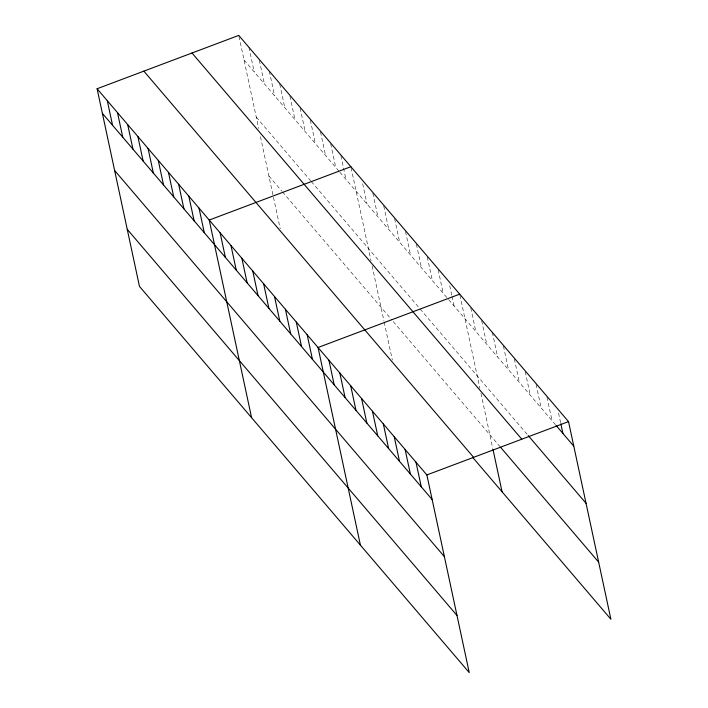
<?xml version="1.0" encoding="UTF-8"?>
<svg xmlns="http://www.w3.org/2000/svg" width="708" height="708" viewBox="0 0 708 708"><rect width="100%" height="100%" fill="white"/><g stroke="black" fill="none" stroke-linecap="round" stroke-linejoin="round"><path stroke-width="0.53" stroke-dasharray="3.54 2.66" d="M244.03 60.003L339.159 171.416M339.84 172.212L447.969 298.838M448.651 299.634L555.435 424.694M256.269 117.112L310.635 180.779M311.316 181.575L419.401 308.157M420.083 308.954L527.548 434.809M268.881 175.947L281.793 191.072M282.474 191.868L391.887 319.998M393.25 321.591L500.715 447.447M558.559 413.127L560.63 422.756M546.992 397.179L552.036 420.711M536.106 384.435L541.151 407.967M525.23 371.682L530.274 395.223M514.344 358.938L519.389 382.479M503.459 346.194L508.503 369.735M492.352 332.379L497.627 356.991M481.697 320.706L486.741 344.247M470.811 307.962L475.856 331.503M459.935 295.218L479.874 388.25M480.98 393.409L492.777 448.447M449.739 285.687L451.801 295.316M452.031 296.386L454.094 306.006M438.163 269.73L443.208 293.262M427.287 256.986L432.331 280.518M416.401 244.242L421.446 267.774M405.516 231.498L410.56 255.03M394.639 218.754L399.684 242.286M383.754 206.01L388.798 229.542M372.868 193.266L377.913 216.798M362.673 183.726L367.036 204.054M351.106 167.778L371.045 260.81M372.151 265.969L383.957 321.007M384.179 322.06L392.347 360.133M340.911 155.84L345.955 179.372M330.716 143.901L335.769 167.433M320.529 131.962L325.574 155.503M310.334 120.033L315.379 143.565M300.139 108.094L305.183 131.626M289.944 96.155L294.988 119.687M279.757 84.217L284.802 107.749M269.332 71.207L274.607 95.819M259.367 60.339L264.411 83.88M248.942 47.339L254.216 71.942M238.985 36.471L258.703 128.467M260.473 136.724L280.218 228.826"/><path stroke-width="1.06" d="M97.102 88.748L426.871 474.944L469.245 672.6L139.476 286.404L97.102 88.748L238.755 35.4L568.524 421.596L610.898 619.252L472.829 457.554M350.876 166.707L209.223 220.055L251.597 417.711M459.704 294.147L318.051 347.495L360.425 545.16M426.871 474.944L568.524 421.596M556.116 425.49L573.799 446.199M528.23 435.606L586.047 503.308M192.01 53.003L521.778 439.199M500.715 447.447L598.658 562.143M143.848 71.145L473.617 457.341M102.377 113.351L432.146 499.547M114.616 170.46L444.394 556.656M127.228 229.295L457.005 615.491M560.86 423.827L562.922 433.455M493.007 449.509L502.078 491.812M415.994 462.2L421.269 486.803M405.109 449.456L410.383 474.059M394.223 436.712L399.498 461.315M383.347 423.968L388.621 448.571M372.461 411.224L377.736 435.827M361.576 398.48L366.85 423.083M350.699 385.727L355.974 410.339M339.813 372.983L345.088 397.595M328.928 360.239L334.203 384.851M307.166 334.751L312.44 359.363M296.28 322.007L301.555 346.61M285.404 309.263L290.678 333.866M274.518 296.519L279.793 321.122M263.633 283.775L268.907 308.378M252.756 271.031L258.031 295.634M241.871 258.287L247.145 282.89M230.985 245.543L236.26 270.146M220.108 232.799L225.383 257.402M199.028 208.117L204.302 232.72M188.832 196.178L194.107 220.79M178.646 184.239L183.921 208.851M168.451 172.309L173.726 196.912M158.256 160.371L163.53 184.974M148.061 148.432L153.335 173.035M137.874 136.494L143.149 161.097M127.679 124.555L132.954 149.167M117.484 112.625L122.758 137.228M107.289 100.686L112.563 125.289"/></g></svg>
